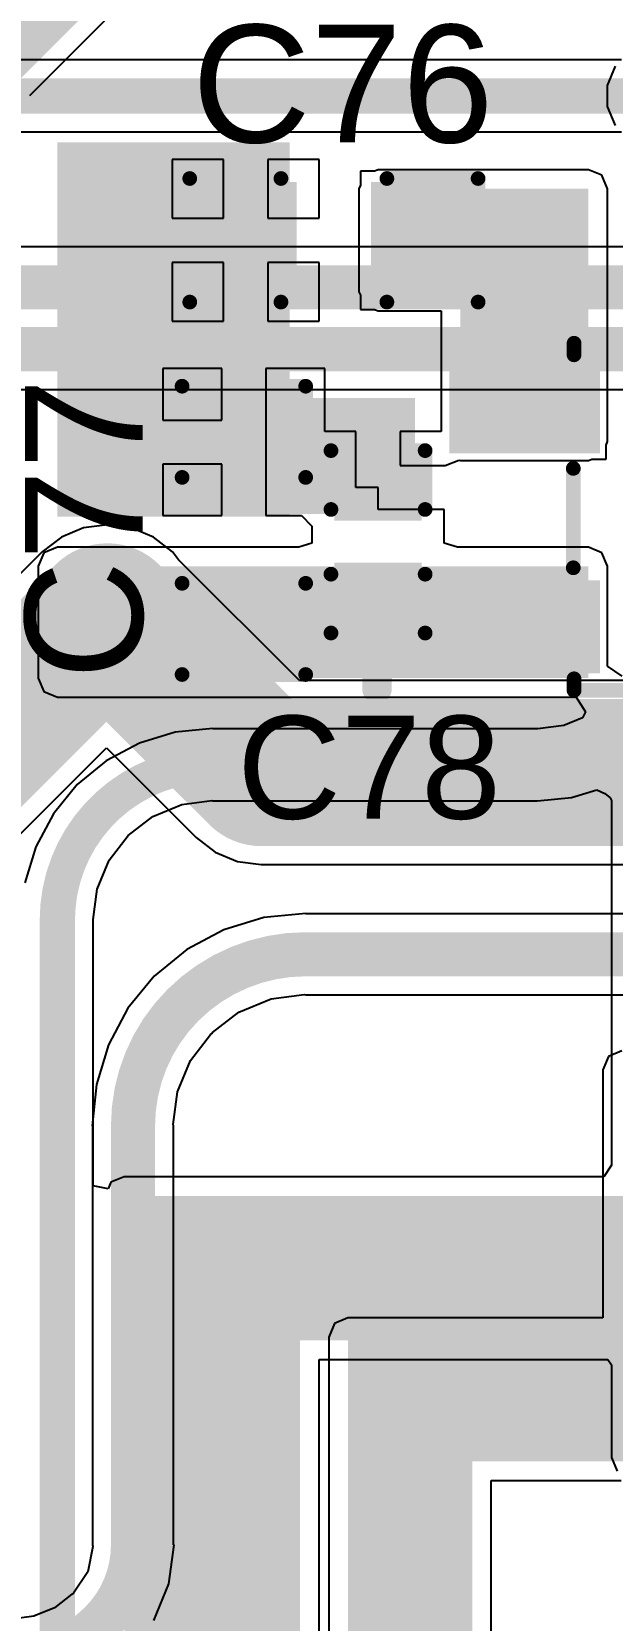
# Model space of a CAD drawing. Header units: millimetres. Extents: x -0.21 to 2.41, y -2.08 to 4.57.
# Drawn here: x 1.04 to 1.237, y -1.207 to -0.667 of the extents above; entities that cross this region are included whole.
import ezdxf

# ---------------------------------------------------------------- set-up
doc = ezdxf.new("R2010")
doc.units = ezdxf.units.MM
doc.header["$MEASUREMENT"] = 0
for name, color, linetype in [('BottomLayer', 5, 'Continuous'), ('TopLayer', 1, 'Continuous'), ('TopOverlay', 2, 'Continuous'), ('TopPaste', 8, 'Continuous'), ('TopSolder', 216, 'Continuous'), ('ViaHoleLayer', 16, 'Continuous')]:
    doc.layers.add(name, color=color, linetype=linetype)
doc.styles.add('Arial', font='', dxfattribs={"height": 0.2})
doc.styles.get('Arial').set_extended_font_data('Arial')

# ---------------------------------------------------------------- blocks, each defined once
blk = doc.blocks.new('SOT_23_5_76')
at = {"layer": 'TopLayer'}
for points in [[(-0.07283, 0.04921), (-0.02953, 0.04921), (-0.02953, 0.02559), (-0.07283, 0.02559)], [(0.02953, 0.04921), (0.07283, 0.04921), (0.07283, 0.02559), (0.02953, 0.02559)], [(-0.07283, 0.01181), (-0.02953, 0.01181), (-0.02953, -0.01181), (-0.07283, -0.01181)], [(-0.07283, -0.02559), (-0.02953, -0.02559), (-0.02953, -0.04921), (-0.07283, -0.04921)], [(0.02953, -0.02559), (0.07283, -0.02559), (0.07283, -0.04921), (0.02953, -0.04921)]]:
    blk.add_hatch(color=1, dxfattribs=at).paths.add_polyline_path(points)
at = {"layer": 'TopPaste'}
for points in [[(-0.07283, 0.04921), (-0.02953, 0.04921), (-0.02953, 0.02559), (-0.07283, 0.02559)], [(0.02953, 0.04921), (0.07283, 0.04921), (0.07283, 0.02559), (0.02953, 0.02559)], [(-0.07283, 0.01181), (-0.02953, 0.01181), (-0.02953, -0.01181), (-0.07283, -0.01181)], [(-0.07283, -0.02559), (-0.02953, -0.02559), (-0.02953, -0.04921), (-0.07283, -0.04921)], [(0.02953, -0.02559), (0.07283, -0.02559), (0.07283, -0.04921), (0.02953, -0.04921)]]:
    blk.add_hatch(color=8, dxfattribs=at).paths.add_polyline_path(points)
at = {"layer": 'TopSolder'}
for points in [[(-0.07683, 0.05321), (-0.02553, 0.05321), (-0.02553, 0.02159), (-0.07683, 0.02159)], [(0.02553, 0.05321), (0.07683, 0.05321), (0.07683, 0.02159), (0.02553, 0.02159)], [(-0.07683, 0.01581), (-0.02553, 0.01581), (-0.02553, -0.01581), (-0.07683, -0.01581)], [(-0.07683, -0.02159), (-0.02553, -0.02159), (-0.02553, -0.05321), (-0.07683, -0.05321)], [(0.02553, -0.02159), (0.07683, -0.02159), (0.07683, -0.05321), (0.02553, -0.05321)]]:
    blk.add_hatch(color=216, dxfattribs=at).paths.add_polyline_path(points)
at = {"layer": 'TopOverlay', "const_width": 0.005}
for points in [[(0.03439, 0.059), (-0.03461, 0.059)], [(-0.03461, 0.059), (-0.03461, 0.05506)], [(0.03439, 0.059), (0.03439, 0.05506)], [(-0.079, 0.037), (-0.084, 0.042)], [(-0.084, 0.042), (-0.084, 0.032)], [(-0.079, 0.037), (-0.084, 0.032)], [(0.03465, 0.01732), (0.03465, -0.01646)], [(-0.03461, -0.05506), (-0.03461, -0.059)], [(0.03439, -0.05506), (0.03439, -0.059)], [(0.03439, -0.059), (-0.03461, -0.059)]]:
    blk.add_lwpolyline(points, dxfattribs=at)
at = {"layer": 'TopOverlay', "const_width": 0.0025}
for points in [[(-0.03586, 0.059, 1), (-0.03336, 0.059, 1)], [(-0.03586, 0.059, 1), (-0.03336, 0.059, 1)], [(0.03314, 0.059, 1), (0.03564, 0.059, 1)], [(0.03314, 0.059, 1), (0.03564, 0.059, 1)], [(-0.03586, 0.05506, 1), (-0.03336, 0.05506, 1)], [(0.03314, 0.05506, 1), (0.03564, 0.05506, 1)], [(-0.08525, 0.042, 1), (-0.08275, 0.042, 1)], [(-0.08525, 0.042, 1), (-0.08275, 0.042, 1)], [(-0.08025, 0.037, 1), (-0.07775, 0.037, 1)], [(-0.08025, 0.037, 1), (-0.07775, 0.037, 1)], [(-0.08525, 0.032, 1), (-0.08275, 0.032, 1)], [(-0.08525, 0.032, 1), (-0.08275, 0.032, 1)], [(0.0334, 0.01732, 1), (0.0359, 0.01732, 1)], [(0.0334, -0.01646, 1), (0.0359, -0.01646, 1)], [(-0.03586, -0.05506, 1), (-0.03336, -0.05506, 1)], [(0.03314, -0.05506, 1), (0.03564, -0.05506, 1)], [(-0.03586, -0.059, 1), (-0.03336, -0.059, 1)], [(-0.03586, -0.059, 1), (-0.03336, -0.059, 1)], [(0.03314, -0.059, 1), (0.03564, -0.059, 1)], [(0.03314, -0.059, 1), (0.03564, -0.059, 1)]]:
    blk.add_lwpolyline(points, format="xyb", close=True, dxfattribs=at)
blk = doc.blocks.new('C___0402_96')
at = {"layer": 'TopLayer'}
for points in [[(-0.0275, -0.0125), (-0.0275, 0.0125), (-0.0095, 0.0125), (-0.0095, -0.0125)], [(0.0095, -0.0125), (0.0095, 0.0125), (0.0275, 0.0125), (0.0275, -0.0125)]]:
    blk.add_hatch(color=1, dxfattribs=at).paths.add_polyline_path(points)
at = {"layer": 'TopPaste'}
for points in [[(-0.0275, -0.0125), (-0.0275, 0.0125), (-0.0095, 0.0125), (-0.0095, -0.0125)], [(0.0095, -0.0125), (0.0095, 0.0125), (0.0275, 0.0125), (0.0275, -0.0125)]]:
    blk.add_hatch(color=8, dxfattribs=at).paths.add_polyline_path(points)
at = {"layer": 'TopSolder'}
for points in [[(-0.02986, -0.01486), (-0.02986, 0.01486), (-0.00714, 0.01486), (-0.00714, -0.01486)], [(0.00714, -0.01486), (0.00714, 0.01486), (0.02986, 0.01486), (0.02986, -0.01486)]]:
    blk.add_hatch(color=216, dxfattribs=at).paths.add_polyline_path(points)
at = {"layer": 'TopOverlay', "const_width": 0.005}
for points in [[(-0.011, 0.016), (-0.031, 0.016)], [(-0.031, -0.016), (-0.031, 0.016)], [(0.031, 0.016), (0.011, 0.016)], [(0.031, -0.016), (0.031, 0.016)], [(-0.011, -0.016), (-0.031, -0.016)], [(0.031, -0.016), (0.011, -0.016)]]:
    blk.add_lwpolyline(points, dxfattribs=at)
at = {"layer": 'TopOverlay', "const_width": 0.0025}
for points in [[(-0.03225, 0.016, 1), (-0.02975, 0.016, 1)], [(-0.03225, 0.016, 1), (-0.02975, 0.016, 1)], [(-0.01225, 0.016, 1), (-0.00975, 0.016, 1)], [(0.00975, 0.016, 1), (0.01225, 0.016, 1)], [(0.02975, 0.016, 1), (0.03225, 0.016, 1)], [(0.02975, 0.016, 1), (0.03225, 0.016, 1)], [(-0.03225, -0.016, 1), (-0.02975, -0.016, 1)], [(-0.03225, -0.016, 1), (-0.02975, -0.016, 1)], [(-0.01225, -0.016, 1), (-0.00975, -0.016, 1)], [(0.00975, -0.016, 1), (0.01225, -0.016, 1)], [(0.02975, -0.016, 1), (0.03225, -0.016, 1)], [(0.02975, -0.016, 1), (0.03225, -0.016, 1)]]:
    blk.add_lwpolyline(points, format="xyb", close=True, dxfattribs=at)
blk = doc.blocks.new('C___0603_97')
at = {"layer": 'TopLayer'}
for points in [[(-0.015, 0.0175), (-0.015, -0.0175), (-0.045, -0.0175), (-0.045, 0.0175)], [(0.045, 0.0175), (0.045, -0.0175), (0.015, -0.0175), (0.015, 0.0175)]]:
    blk.add_hatch(color=1, dxfattribs=at).paths.add_polyline_path(points)
at = {"layer": 'TopPaste'}
for points in [[(-0.015, 0.0175), (-0.015, -0.0175), (-0.045, -0.0175), (-0.045, 0.0175)], [(0.045, 0.0175), (0.045, -0.0175), (0.015, -0.0175), (0.015, 0.0175)]]:
    blk.add_hatch(color=8, dxfattribs=at).paths.add_polyline_path(points)
at = {"layer": 'TopSolder'}
for points in [[(-0.01264, 0.01986), (-0.01264, -0.01986), (-0.04736, -0.01986), (-0.04736, 0.01986)], [(0.04736, 0.01986), (0.04736, -0.01986), (0.01264, -0.01986), (0.01264, 0.01986)]]:
    blk.add_hatch(color=216, dxfattribs=at).paths.add_polyline_path(points)
at = {"layer": 'TopOverlay', "const_width": 0.005}
for points in [[(-0.049, -0.021), (-0.049, 0.021)], [(-0.018, 0.021), (-0.049, 0.021)], [(0.049, 0.021), (0.018, 0.021)], [(0.049, -0.021), (0.049, 0.021)], [(-0.018, -0.021), (-0.049, -0.021)], [(0.049, -0.021), (0.018, -0.021)]]:
    blk.add_lwpolyline(points, dxfattribs=at)
at = {"layer": 'TopOverlay', "const_width": 0.0025}
for points in [[(-0.05025, 0.021, 1), (-0.04775, 0.021, 1)], [(-0.05025, 0.021, 1), (-0.04775, 0.021, 1)], [(-0.01925, 0.021, 1), (-0.01675, 0.021, 1)], [(0.01675, 0.021, 1), (0.01925, 0.021, 1)], [(0.04775, 0.021, 1), (0.05025, 0.021, 1)], [(0.04775, 0.021, 1), (0.05025, 0.021, 1)], [(-0.05025, -0.021, 1), (-0.04775, -0.021, 1)], [(-0.05025, -0.021, 1), (-0.04775, -0.021, 1)], [(-0.01925, -0.021, 1), (-0.01675, -0.021, 1)], [(0.01675, -0.021, 1), (0.01925, -0.021, 1)], [(0.04775, -0.021, 1), (0.05025, -0.021, 1)], [(0.04775, -0.021, 1), (0.05025, -0.021, 1)]]:
    blk.add_lwpolyline(points, format="xyb", close=True, dxfattribs=at)
blk = doc.blocks.new('C___0603_98')
at = {"layer": 'TopLayer'}
for points in [[(-0.015, 0.0175), (-0.015, -0.0175), (-0.045, -0.0175), (-0.045, 0.0175)], [(0.045, 0.0175), (0.045, -0.0175), (0.015, -0.0175), (0.015, 0.0175)]]:
    blk.add_hatch(color=1, dxfattribs=at).paths.add_polyline_path(points)
at = {"layer": 'TopPaste'}
for points in [[(-0.015, 0.0175), (-0.015, -0.0175), (-0.045, -0.0175), (-0.045, 0.0175)], [(0.045, 0.0175), (0.045, -0.0175), (0.015, -0.0175), (0.015, 0.0175)]]:
    blk.add_hatch(color=8, dxfattribs=at).paths.add_polyline_path(points)
at = {"layer": 'TopSolder'}
for points in [[(-0.01264, 0.01986), (-0.01264, -0.01986), (-0.04736, -0.01986), (-0.04736, 0.01986)], [(0.04736, 0.01986), (0.04736, -0.01986), (0.01264, -0.01986), (0.01264, 0.01986)]]:
    blk.add_hatch(color=216, dxfattribs=at).paths.add_polyline_path(points)
at = {"layer": 'TopOverlay', "const_width": 0.005}
for points in [[(-0.049, -0.021), (-0.049, 0.021)], [(-0.049, 0.021), (-0.018, 0.021)], [(0.018, 0.021), (0.049, 0.021)], [(0.049, -0.021), (0.049, 0.021)], [(-0.049, -0.021), (-0.018, -0.021)], [(0.018, -0.021), (0.049, -0.021)]]:
    blk.add_lwpolyline(points, dxfattribs=at)
at = {"layer": 'TopOverlay', "const_width": 0.0025}
for points in [[(-0.05025, 0.021, 1), (-0.04775, 0.021, 1)], [(-0.05025, 0.021, 1), (-0.04775, 0.021, 1)], [(-0.01925, 0.021, 1), (-0.01675, 0.021, 1)], [(0.01675, 0.021, 1), (0.01925, 0.021, 1)], [(0.04775, 0.021, 1), (0.05025, 0.021, 1)], [(0.04775, 0.021, 1), (0.05025, 0.021, 1)], [(-0.05025, -0.021, 1), (-0.04775, -0.021, 1)], [(-0.05025, -0.021, 1), (-0.04775, -0.021, 1)], [(-0.01925, -0.021, 1), (-0.01675, -0.021, 1)], [(0.01675, -0.021, 1), (0.01925, -0.021, 1)], [(0.04775, -0.021, 1), (0.05025, -0.021, 1)], [(0.04775, -0.021, 1), (0.05025, -0.021, 1)]]:
    blk.add_lwpolyline(points, format="xyb", close=True, dxfattribs=at)

msp = doc.modelspace()

# ---------------------------------------------------------------- hatches: boundary and pattern name
at = {"layer": 'BottomLayer'}
h = msp.add_hatch(color=5, dxfattribs=at)
edge = h.paths.add_edge_path()
edge.add_arc((1.06817, -0.72231), 0.01181, 0, 360)
h = msp.add_hatch(color=5, dxfattribs=at)
edge = h.paths.add_edge_path()
edge.add_arc((1.06817, -0.80881), 0.01181, 0, 360)
h = msp.add_hatch(color=5, dxfattribs=at)
edge = h.paths.add_edge_path()
edge.add_arc((1.06528, -0.86605), 0.01181, 0, 360)
for points in [[(1.14702, -1.15312), (1.28019, -1.15312), (1.28019, -1.11086), (1.14702, -1.11086)], [(1.14702, -1.112), (1.14702, -1.36225), (1.18928, -1.36225), (1.18928, -1.112)]]:
    msp.add_hatch(color=5, dxfattribs=at).paths.add_polyline_path(points)
at = {"layer": 'TopLayer'}
for points in [[(1.04828, -0.83205), (1.12728, -0.83205), (1.12728, -0.70481), (1.04828, -0.70481)], [(1.15728, -0.75555), (1.22875, -0.75555), (1.22875, -0.72055), (1.15728, -0.72055)], [(1.18528, -0.80646), (1.22875, -0.80646), (1.22875, -0.72055), (1.18528, -0.72055)], [(1.09418, -0.83105), (1.16978, -0.83105), (1.16978, -0.79165), (1.09418, -0.79165)], [(1.04828, -0.88685), (1.22875, -0.88685), (1.22875, -0.84887), (1.04828, -0.84887)], [(1.071, -1.55305), (1.13072, -1.55305), (1.13072, -1.06286), (1.071, -1.06286)], [(1.071, -1.112), (1.32215, -1.112), (1.32215, -1.06286), (1.071, -1.06286)]]:
    msp.add_hatch(color=1, dxfattribs=at).paths.add_polyline_path(points)
h = msp.add_hatch(color=1, dxfattribs=at)
edge = h.paths.add_edge_path()
edge.add_arc((1.06817, -0.72231), 0.01181, 0, 360)
h = msp.add_hatch(color=1, dxfattribs=at)
edge = h.paths.add_edge_path()
edge.add_arc((1.06817, -0.80881), 0.01181, 0, 360)
h = msp.add_hatch(color=1, dxfattribs=at)
edge = h.paths.add_edge_path()
edge.add_arc((1.06528, -0.86605), 0.01181, 0, 360)
at = {"layer": 'ViaHoleLayer'}
h = msp.add_hatch(color=16, dxfattribs=at)
edge = h.paths.add_edge_path()
edge.add_arc((1.06817, -0.72231), 0.00591, 0, 360)
h = msp.add_hatch(color=16, dxfattribs=at)
edge = h.paths.add_edge_path()
edge.add_arc((1.06817, -0.80881), 0.00591, 0, 360)
h = msp.add_hatch(color=16, dxfattribs=at)
edge = h.paths.add_edge_path()
edge.add_arc((1.06528, -0.86605), 0.00591, 0, 360)

# ---------------------------------------------------------------- linework, layer by layer
at = {"layer": 'BottomLayer'}
for p, q in [((1.24005, -0.67676), (1.03502, -0.67676)), ((1.02995, -0.70124), (1.24005, -0.70124)), ((1.71958, -0.74028), (0.70575, -0.74028)), ((0.68626, -0.78881), (1.73285, -0.78881)), ((1.05719, -0.83584), (1.04964, -0.83897)), ((1.06528, -0.83478), (1.05719, -0.83584)), ((1.07337, -0.83584), (1.06528, -0.83478)), ((1.08091, -0.83897), (1.07337, -0.83584)), ((1.04964, -0.83897), (1.04317, -0.84394)), ((1.08739, -0.84394), (1.08091, -0.83897)), ((1.04317, -0.84394), (0.97589, -0.91122)), ((1.08947, -0.84665), (1.08739, -0.84394)), ((1.13055, -0.88773), (1.08947, -0.84665)), ((1.72221, -0.88773), (1.13055, -0.88773)), ((1.02927, -0.94628), (1.06496, -0.91058)), ((1.06496, -0.91058), (1.09549, -0.94111)), ((1.09549, -0.94111), (1.09549, -0.94111)), ((1.09549, -0.94111), (1.10197, -0.94608)), ((1.10197, -0.94608), (1.10951, -0.9492)), ((1.10951, -0.9492), (1.1176, -0.95027)), ((1.1176, -0.95027), (1.1176, -0.95027)), ((1.1176, -0.95027), (1.5146, -0.95027)), ((1.11848, -0.96828), (1.10482, -0.97243)), ((1.13268, -0.96689), (1.11848, -0.96828)), ((1.13268, -0.96697), (1.13268, -0.96689)), ((1.36617, -0.96697), (1.13268, -0.96697)), ((1.10482, -0.97243), (1.09224, -0.97915)), ((1.09224, -0.97915), (1.08121, -0.98821)), ((1.08121, -0.98821), (1.07227, -0.9991)), ((1.08121, -0.98821), (1.08121, -0.98821)), ((1.11001, -1.00042), (1.12095, -0.99589)), ((1.12095, -0.99589), (1.13222, -0.99441)), ((1.13222, -0.99441), (1.13268, -0.9945)), ((1.13268, -0.9945), (1.36554, -0.9945)), ((1.07227, -0.9991), (1.06563, -1.01153)), ((1.10099, -1.00734), (1.11001, -1.00042)), ((1.09357, -1.01683), (1.10036, -1.00798)), ((1.10036, -1.00798), (1.10073, -1.00773)), ((1.10073, -1.00773), (1.10099, -1.00734)), ((1.06563, -1.01153), (1.06154, -1.02502)), ((1.24014, -1.01357), (1.23555, -1.01547)), ((1.08913, -1.02754), (1.09357, -1.01683)), ((1.23555, -1.01547), (1.23365, -1.02006)), ((1.23365, -1.02006), (1.23365, -1.10437)), ((1.06154, -1.02502), (1.06015, -1.03904)), ((1.08768, -1.0386), (1.08913, -1.02754)), ((1.06015, -1.03904), (1.06024, -1.03904)), ((1.06024, -1.03904), (1.06024, -1.18144)), ((1.08776, -1.03904), (1.08768, -1.0386)), ((1.08776, -1.18144), (1.08776, -1.03904)), ((1.14243, -1.10627), (1.14052, -1.11086)), ((1.14702, -1.10437), (1.14243, -1.10627)), ((1.23365, -1.10437), (1.14702, -1.10437)), ((1.14052, -1.11086), (1.14052, -1.15312)), ((1.14052, -1.15312), (1.14052, -1.31349)), ((1.19577, -1.36225), (1.19577, -1.15962)), ((1.19577, -1.15962), (1.23987, -1.15962)), ((1.06035, -1.18201), (1.05863, -1.19063)), ((1.06024, -1.18144), (1.06035, -1.18201)), ((1.08619, -1.19477), (1.08794, -1.18144)), ((1.08794, -1.18144), (1.08776, -1.18144)), ((1.05863, -1.19063), (1.05375, -1.19795)), ((1.05325, -1.1983), (1.04729, -1.20286)), ((1.05327, -1.19827), (1.05325, -1.1983)), ((1.05375, -1.19795), (1.05327, -1.19827)), ((1.08104, -1.20719), (1.08619, -1.19477)), ((1.04729, -1.20286), (1.04033, -1.20575)), ((1.04033, -1.20575), (1.03289, -1.20673))]:
    msp.add_line(p, q, dxfattribs=at)
for points, const_width in [([(1.02995, -0.689), (1.253, -0.689)], 0.012), ([(0.70005, -0.75405), (1.72528, -0.75405)], 0.015), ([(0.68626, -0.77505), (1.74428, -0.77505)], 0.015), ([(0.998, -0.93333), (1.06528, -0.86605)], 0.05), ([(1.06528, -0.86668), (1.1176, -0.919)], 0.05), ([(1.1176, -0.919), (1.535, -0.919)], 0.05), ([(1.13268, -0.98074), (1.37697, -0.98074)], 0.015), ([(1.074, -1.18144), (1.074, -1.03904)], 0.015)]:
    msp.add_lwpolyline(points, dxfattribs=dict(at, const_width=const_width))
for points, const_width in [([(1.05278, -0.86605, 1), (1.07778, -0.86605, 1)], 0.025), ([(1.05278, -0.86668, 1), (1.07778, -0.86668, 1)], 0.025), ([(1.1051, -0.919, 1), (1.1301, -0.919, 1)], 0.025), ([(1.1051, -0.919, 1), (1.1301, -0.919, 1)], 0.025), ([(1.12893, -0.98074, 1), (1.13643, -0.98074, 1)], 0.0075), ([(1.12893, -0.98074, 1), (1.13643, -0.98074, 1)], 0.0075), ([(1.08725, -0.998, 1), (1.09475, -0.998, 1)], 0.0075), ([(1.08725, -0.998, 1), (1.09475, -0.998, 1)], 0.0075), ([(1.07025, -1.03904, 1), (1.07775, -1.03904, 1)], 0.0075), ([(1.07025, -1.03904, 1), (1.07775, -1.03904, 1)], 0.0075), ([(1.07025, -1.18144, 1), (1.07775, -1.18144, 1)], 0.0075), ([(1.07025, -1.18144, 1), (1.07775, -1.18144, 1)], 0.0075), ([(1.05925, -1.208, 1), (1.06675, -1.208, 1)], 0.0075), ([(1.05925, -1.208, 1), (1.06675, -1.208, 1)], 0.0075)]:
    msp.add_lwpolyline(points, format="xyb", close=True, dxfattribs=dict(at, const_width=const_width))
at = {"layer": 'BottomLayer', "const_width": 0.015}
for points in [[(1.091, -0.998, -0.198912), (1.13268, -0.98074)], [(1.074, -1.03904, -0.198912), (1.091, -0.998)], [(1.074, -1.18144, -0.198912), (1.063, -1.208)], [(1.063, -1.208, -0.198912), (1.03285, -1.22049)]]:
    msp.add_lwpolyline(points, format="xyb", dxfattribs=at)
at = {"layer": 'TopLayer'}
for p, q in [((1.0389, -0.68887), (1.0668, -0.66097)), ((1.2379, -0.67891), (1.23519, -0.68546)), ((1.23519, -0.68546), (1.23519, -0.69254)), ((1.23519, -0.69254), (1.2379, -0.69909)), ((1.10478, -0.71055), (1.08728, -0.71055)), ((1.08728, -0.71055), (1.08728, -0.73055)), ((1.10478, -0.73055), (1.10478, -0.71055)), ((1.13728, -0.71055), (1.11978, -0.71055)), ((1.11978, -0.71055), (1.11978, -0.73055)), ((1.13728, -0.73055), (1.13728, -0.71055)), ((1.15608, -0.71455), (1.15128, -0.71455)), ((1.15128, -0.71455), (1.15128, -0.71935)), ((1.15728, -0.71405), (1.15608, -0.71455)), ((1.22875, -0.71405), (1.15728, -0.71405)), ((1.23334, -0.71595), (1.22875, -0.71405)), ((1.23525, -0.72055), (1.23334, -0.71595)), ((1.15128, -0.71935), (1.15078, -0.72055)), ((1.15078, -0.72055), (1.15078, -0.75555)), ((1.23525, -0.80646), (1.23525, -0.72055)), ((1.08728, -0.73055), (1.10478, -0.73055)), ((1.11978, -0.73055), (1.13728, -0.73055)), ((1.10478, -0.74555), (1.08728, -0.74555)), ((1.08728, -0.74555), (1.08728, -0.76555)), ((1.10478, -0.76555), (1.10478, -0.74555)), ((1.13728, -0.74555), (1.11978, -0.74555)), ((1.11978, -0.74555), (1.11978, -0.76555)), ((1.13728, -0.76555), (1.13728, -0.74555)), ((1.15078, -0.75555), (1.15128, -0.75674)), ((1.15128, -0.75674), (1.15128, -0.76155)), ((1.08728, -0.76555), (1.10478, -0.76555)), ((1.11978, -0.76555), (1.13728, -0.76555)), ((1.15128, -0.76155), (1.15608, -0.76155)), ((1.15608, -0.76155), (1.15728, -0.76204)), ((1.15728, -0.76204), (1.17878, -0.76204)), ((1.17878, -0.76204), (1.17878, -0.80305)), ((1.10418, -0.78165), (1.08418, -0.78165)), ((1.08418, -0.78165), (1.08418, -0.79915)), ((1.10418, -0.79915), (1.10418, -0.78165)), ((1.13918, -0.78165), (1.11918, -0.78165)), ((1.11918, -0.78165), (1.11918, -0.80665)), ((1.13918, -0.80305), (1.13918, -0.78165)), ((1.08418, -0.79915), (1.10418, -0.79915)), ((1.14978, -0.80305), (1.13918, -0.80305)), ((1.14978, -0.82205), (1.14978, -0.80305)), ((1.17878, -0.80305), (1.16478, -0.80305)), ((1.16478, -0.80305), (1.16478, -0.81455)), ((1.11918, -0.80665), (1.11918, -0.83165)), ((1.23475, -0.80765), (1.23525, -0.80646)), ((1.23475, -0.81246), (1.23475, -0.80765)), ((1.10418, -0.81415), (1.08418, -0.81415)), ((1.08418, -0.81415), (1.08418, -0.83165)), ((1.10418, -0.83165), (1.10418, -0.81415)), ((1.16478, -0.81455), (1.18013, -0.81455)), ((1.18013, -0.81455), (1.18478, -0.81274)), ((1.18478, -0.81274), (1.18528, -0.81295)), ((1.18528, -0.81295), (1.22875, -0.81295)), ((1.22875, -0.81295), (1.22994, -0.81246)), ((1.22994, -0.81246), (1.23475, -0.81246)), ((1.15728, -0.82205), (1.14978, -0.82205)), ((1.15728, -0.82955), (1.15728, -0.82205)), ((1.17978, -0.82955), (1.15728, -0.82955)), ((1.17978, -0.83738), (1.17978, -0.82955)), ((1.08418, -0.83165), (1.10418, -0.83165)), ((1.11918, -0.83165), (1.13124, -0.83165)), ((1.13124, -0.83165), (1.13478, -0.83518)), ((1.13478, -0.83518), (1.13478, -0.84105)), ((1.13478, -0.84105), (1.13033, -0.84238)), ((1.17978, -0.84105), (1.17978, -0.83738)), ((1.18423, -0.84238), (1.17978, -0.84105)), ((1.04369, -0.84428), (1.04178, -0.84887)), ((1.04828, -0.84238), (1.04369, -0.84428)), ((1.13033, -0.84238), (1.04828, -0.84238)), ((1.22875, -0.84238), (1.18423, -0.84238)), ((1.23334, -0.84428), (1.22875, -0.84238)), ((1.23525, -0.84887), (1.23334, -0.84428)), ((1.04178, -0.84887), (1.04178, -0.88685)), ((1.23525, -0.88284), (1.23525, -0.84887)), ((1.24025, -0.88617), (1.23525, -0.88284)), ((1.04178, -0.88685), (1.04369, -0.89144)), ((1.04369, -0.89144), (1.04828, -0.89334)), ((1.04828, -0.89334), (1.22464, -0.89334)), ((1.22464, -0.89334), (1.22773, -0.89834)), ((1.22673, -0.90034), (1.22043, -0.90295)), ((1.22773, -0.89834), (1.22673, -0.90034)), ((1.08838, -0.90527), (1.07616, -0.90897)), ((1.10108, -0.90402), (1.08838, -0.90527)), ((1.10108, -0.90409), (1.10108, -0.90402)), ((1.21148, -0.90409), (1.10108, -0.90409)), ((1.21157, -0.90411), (1.21148, -0.90409)), ((1.22043, -0.90295), (1.21157, -0.90411)), ((1.07616, -0.90897), (1.0649, -0.91499)), ((1.0649, -0.91499), (1.05504, -0.92309)), ((1.05504, -0.92309), (1.04694, -0.93296)), ((1.09056, -0.92987), (1.10083, -0.92851)), ((1.10083, -0.92851), (1.10108, -0.92856)), ((1.10108, -0.92856), (1.21148, -0.92856)), ((1.21148, -0.92861), (1.223, -0.92748)), ((1.21148, -0.92856), (1.21148, -0.92861)), ((1.223, -0.92748), (1.23162, -0.92487)), ((1.23162, -0.92487), (1.2344, -0.92608)), ((1.2344, -0.92608), (1.23612, -0.92758)), ((1.23612, -0.92758), (1.23662, -0.92843)), ((1.23662, -0.92843), (1.23662, -0.94445)), ((1.04694, -0.93296), (1.04092, -0.94421)), ((1.07234, -0.94039), (1.08076, -0.93393)), ((1.08076, -0.93393), (1.09056, -0.92987)), ((1.04092, -0.94421), (1.03722, -0.95643)), ((1.06588, -0.94881), (1.07234, -0.94039)), ((1.23662, -0.94445), (1.23662, -1.0524)), ((1.06182, -0.95861), (1.06588, -0.94881)), ((1.06046, -0.96888), (1.06182, -0.95861)), ((1.06051, -0.96913), (1.06046, -0.96888)), ((1.06051, -1.05943), (1.06051, -0.96913)), ((1.23662, -1.0524), (1.23397, -1.05636)), ((1.06641, -1.05827), (1.06551, -1.06043)), ((1.071, -1.05636), (1.06641, -1.05827)), ((1.23397, -1.05636), (1.071, -1.05636)), ((1.06551, -1.06043), (1.06051, -1.05943)), ((1.13722, -1.49255), (1.13722, -1.11849)), ((1.13722, -1.11849), (1.23541, -1.11849)), ((1.23541, -1.11849), (1.23662, -1.1203)), ((1.23662, -1.1203), (1.23662, -1.15185)), ((1.23662, -1.15185), (1.23852, -1.15644))]:
    msp.add_line(p, q, dxfattribs=at)
for points, const_width in [([(1.02737, -0.67734), (1.05526, -0.64944)], 0.02), ([(1.10108, -0.91633), (1.21148, -0.91633)], 0.012), ([(1.04828, -1.59205), (1.04828, -0.96913)], 0.012)]:
    msp.add_lwpolyline(points, dxfattribs=dict(at, const_width=const_width))
at = {"layer": 'TopLayer', "const_width": 0.012}
for points in [[(1.24311, -0.90402, -0.187743), (1.21148, -0.91633)], [(1.04828, -0.96913, -0.414214), (1.10108, -0.91633)]]:
    msp.add_lwpolyline(points, format="xyb", dxfattribs=at)
at = {"layer": 'TopLayer', "const_width": 0.006}
for points in [[(1.09808, -0.91633, 1), (1.10408, -0.91633, 1)], [(1.09808, -0.91633, 1), (1.10408, -0.91633, 1)], [(1.20848, -0.91633, 1), (1.21448, -0.91633, 1)], [(1.20848, -0.91633, 1), (1.21448, -0.91633, 1)], [(1.04528, -0.96913, 1), (1.05128, -0.96913, 1)], [(1.04528, -0.96913, 1), (1.05128, -0.96913, 1)]]:
    msp.add_lwpolyline(points, format="xyb", close=True, dxfattribs=at)
at = {"layer": 'TopOverlay', "const_width": 0.01}
msp.add_lwpolyline([(1.15693, -0.89061), (1.1571, -0.87672)], dxfattribs=at)
at = {"layer": 'TopOverlay', "const_width": 0.005}
for points in [[(1.1546, -0.87672, 1), (1.1596, -0.87672, 1)], [(1.15443, -0.89061, 1), (1.15943, -0.89061, 1)]]:
    msp.add_lwpolyline(points, format="xyb", close=True, dxfattribs=at)

# ---------------------------------------------------------------- block references
msp.add_blockref('C___0603_98', (1.14228, -0.73805))
for name, p, rotation in [('SOT_23_5_76', (1.25828, -0.83205), 180), ('C___0603_97', (1.11168, -0.83665), 270), ('C___0402_96', (1.15728, -0.84055), 270)]:
    msp.add_blockref(name, p, dxfattribs=dict(rotation=rotation))

# ---------------------------------------------------------------- texts
at = {"layer": 'TopOverlay', "style": 'Arial'}
for s, height, p in [('C76', 0.04, (1.09402, -0.70481)), ('C78', 0.035, (1.10938, -0.93468))]:
    msp.add_text(s, height=height, dxfattribs=at).set_placement(p)
msp.add_text('C77', height=0.04, rotation=90, dxfattribs=at).set_placement((1.07727, -0.88736))

doc.saveas('drawing.dxf')
